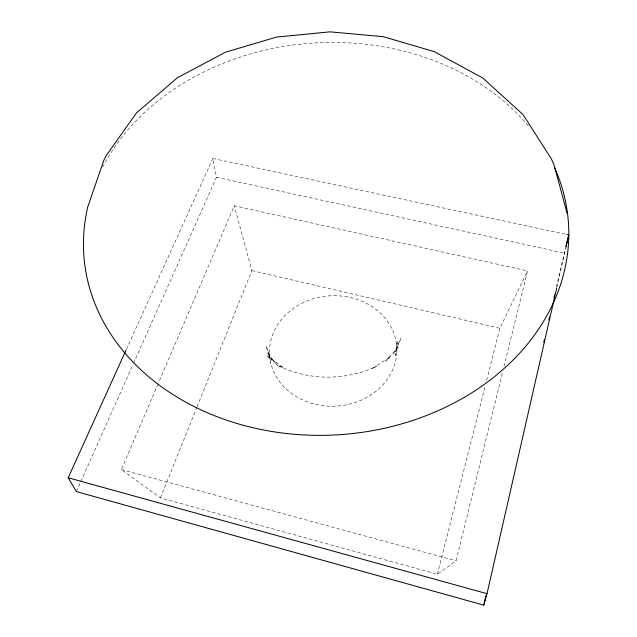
<?xml version="1.0" encoding="UTF-8"?>
<svg xmlns="http://www.w3.org/2000/svg" width="637" height="637" viewBox="0 0 637 637"><rect width="100%" height="100%" fill="white"/><g stroke="black" fill="none" stroke-linecap="round" stroke-linejoin="round"><path stroke-width="0.48" stroke-dasharray="3.19 2.39" d="M396.835 349.824A63.7 55.228 -3.6 0 0 301.174 303.698A63.7 55.228 -3.6 0 0 301.5 399.407A63.7 55.228 -3.6 0 0 396.835 349.824L397.408 340.899L395.227 355.51L397.297 346.934L400.944 338.581L393.698 353.758L398.404 346.926L385.719 361.187L390.688 356.481L372.287 368.608L376.475 366.394C345.461 380.83 308.603 380.878 277.915 365.519L283.784 367.804L266.362 355.422L272.819 360.2L277.971 366.004L267.237 352.691L271.744 360.2L265.916 345.859L269.148 354.435L270.829 363.146M556.396 286.992L565.369 248.279M556.865 287.295L565.704 248.51M158.119 383.753L121.404 469.549L160.428 497.871L437.38 574.256L456.076 560.815L502.784 371.419M503.971 366.594L527.563 270.924L234.281 205.775L158.509 382.837M437.38 574.256L485.418 385.186M486.636 380.361L499.87 328.27L527.563 270.924M160.428 497.871L196.714 407.696M197.08 406.78L251.878 270.598L234.281 205.775M76.36 491.573L80.405 482.488M80.811 481.58L133.053 364.404M133.459 363.496L216.484 177.277L212.862 158.478L565.887 234.312M126.389 349.339L212.862 158.478M216.484 177.277L564.143 253.04M251.878 270.598L499.87 328.27M121.404 469.549L456.076 560.815M102.613 167.252A242.848 196.26 -3.6 0 1 304.828 43.722A242.848 196.26 -3.6 0 1 529.666 127.519"/><path stroke-width="0.96" d="M125.983 350.239L68.199 477.782L76.36 491.573L483.77 605.15L485.983 595.452M543.775 342.276L544.436 339.37M548.871 319.973L549.532 317.059M553.959 297.662L554.628 294.748M483.77 605.15L487.018 593.684L556.642 288.266M565.927 247.538L568.801 234.934L566.858 234.52M565.863 246.368L568.801 234.934M68.199 477.782L487.018 593.684M567.201 213.602L553.943 164.609L551.284 158.74L523.096 114.668L482.703 77.953L434.163 51.589L383.195 36.667L329.966 31.85L276.554 37.089L225.554 52.162L177.309 77.81L136.406 112.98L106.124 155.778L103.839 160.229L87.428 207.885L86.035 215.489A242.848 196.26 -3.6 0 0 350.016 433.813A242.848 196.26 -3.6 0 0 554.62 167.77"/></g></svg>
